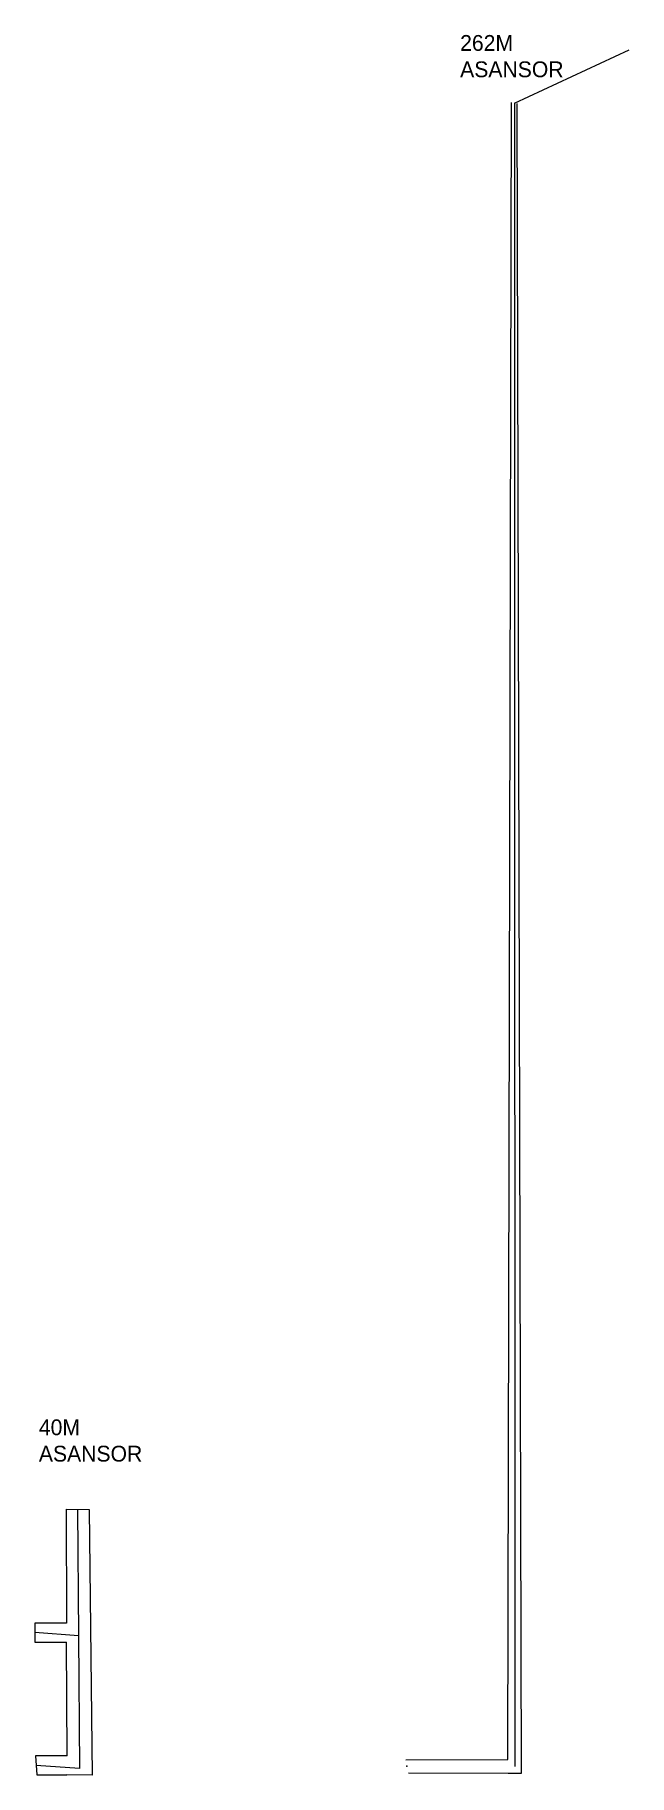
# Model space of a CAD drawing. Header units: metres. Extents: x 677439 to 677533, y 4146301 to 4146576.
import ezdxf

# ---------------------------------------------------------------- set-up
doc = ezdxf.new("R2010")
doc.units = ezdxf.units.M
for name, color, linetype, lineweight in [('BAGLANTILAR', 12, 'Continuous', 0), ('GEOFENCE', 3, 'Continuous', 0), ('INIT_COORD', 5, 'Continuous', 0), ('TEXT', 1, 'Continuous', 0)]:
    doc.layers.add(name, color=color, linetype=linetype, lineweight=lineweight)

msp = doc.modelspace()

# ---------------------------------------------------------------- linework, layer by layer
at = {"layer": 'BAGLANTILAR'}
for p, q in [((677513.88, 4146303.31), (677514.47, 4146565.31)), ((677516.01, 4146301.18), (677515.33, 4146565.18)), ((677444.05, 4146342.91), (677447.69, 4146342.86)), ((677444.05, 4146342.91), (677444.1, 4146324.91)), ((677447.69, 4146342.86), (677448.17, 4146300.85)), ((677444.1, 4146324.91), (677439.1, 4146324.91)), ((677439.1, 4146324.91), (677439.12, 4146321.91)), ((677439.12, 4146321.91), (677444.11, 4146321.91)), ((677444.2, 4146303.91), (677444.11, 4146321.91)), ((677444.2, 4146303.91), (677439.2, 4146303.89)), ((677439.2, 4146303.89), (677439.4, 4146300.9)), ((677497.77, 4146303.26), (677513.88, 4146303.31)), ((677439.4, 4146300.9), (677444.17, 4146300.91)), ((677448.17, 4146300.85), (677444.17, 4146300.91)), ((677498.17, 4146301.23), (677513.93, 4146301.18)), ((677513.95, 4146301.18), (677516.01, 4146301.18))]:
    msp.add_line(p, q, dxfattribs=at)
at = {"layer": 'GEOFENCE'}
for p, q in [((677514.9, 4146565.24), (677533.05, 4146573.64)), ((677514.9, 4146565.24), (677514.9, 4146545.24)), ((677514.9, 4146545.24), (677514.92, 4146505.24)), ((677514.92, 4146505.24), (677514.93, 4146465.24)), ((677514.93, 4146465.24), (677514.94, 4146425.24)), ((677514.94, 4146425.24), (677514.95, 4146385.24)), ((677514.95, 4146385.24), (677514.97, 4146345.24)), ((677514.97, 4146345.24), (677514.98, 4146302.24)), ((677445.87, 4146342.89), (677446.01, 4146322.89)), ((677446.01, 4146322.89), (677439.11, 4146323.41)), ((677446.01, 4146322.89), (677446.17, 4146301.89)), ((677446.17, 4146301.89), (677439.3, 4146302.4))]:
    msp.add_line(p, q, dxfattribs=at)
at = {"layer": 'INIT_COORD'}
msp.add_point((677497.9, 4146302.26), dxfattribs=at)

# ---------------------------------------------------------------- texts
at = {"layer": 'TEXT', "char_height": 2.5, "width": 4.0187, "attachment_point": 1}
for s, insert in [('{262M ASANSOR}', (677506.33, 4146575.99)), ('{40M ASANSOR}', (677439.74, 4146357.11))]:
    msp.add_mtext(s, dxfattribs=dict(at, insert=insert))

doc.saveas('drawing.dxf')
